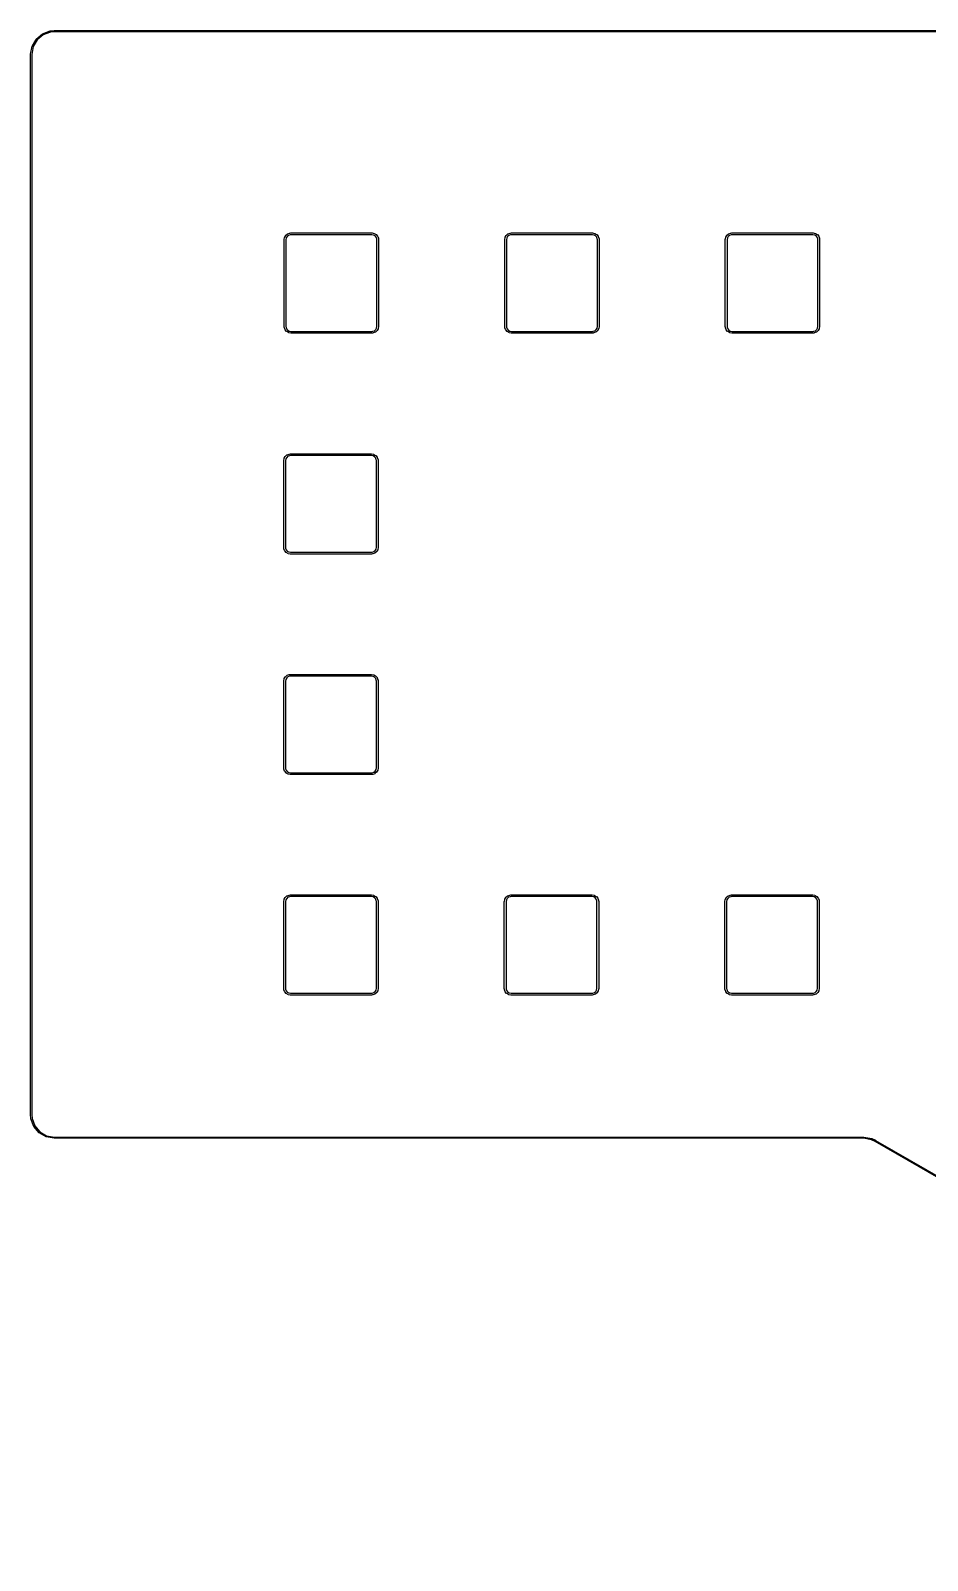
# Model space of a CAD drawing. Extents: x 65 to 220, y -174 to -41.
# Drawn here: x 64.5 to 142, y -173.4 to -41.3 of the extents above; entities that cross this region are included whole.
import ezdxf

# ---------------------------------------------------------------- set-up
doc = ezdxf.new("R2010")
doc.units = 0
doc.header["$MEASUREMENT"] = 0
doc.layers.add('BLACK', color=7, linetype='CONTINUOUS')

msp = doc.modelspace()

# ---------------------------------------------------------------- linework, layer by layer
at = {"layer": 'Black'}
for p, q in [((64.6523, -42.616), (64.9996, -42.0144)), ((65.0818, -42.0721), (64.7433, -42.6583)), ((64.9996, -42.0144), (65.0035, -42.0097)), ((64.9996, -42.0144), (64.9996, -42.0144)), ((65.0035, -42.0097), (65.0108, -42.0011)), ((65.0108, -42.0011), (65.5429, -41.5547)), ((65.0108, -42.0011), (65.0108, -42.0011)), ((65.6004, -41.6369), (65.0818, -42.0721)), ((65.5429, -41.5546), (65.5579, -41.546)), ((65.5429, -41.5547), (65.5429, -41.5546)), ((65.5579, -41.546), (66.2106, -41.3084)), ((66.2386, -41.4046), (65.6004, -41.6369)), ((66.2106, -41.3084), (66.217, -41.3073)), ((66.217, -41.3073), (66.2233, -41.3056)), ((66.2233, -41.3056), (66.5706, -41.2752)), ((66.5772, -41.375), (66.2386, -41.4046)), ((66.5706, -41.2752), (66.5728, -41.2754)), ((66.5728, -41.2754), (66.575, -41.275)), ((66.575, -41.275), (202.925, -41.275)), ((202.875, -41.375), (66.5772, -41.375)), ((64.525, -43.325), (64.5258, -43.3207)), ((64.525, -134.925), (64.525, -43.325)), ((64.5258, -43.3163), (64.6464, -42.6323)), ((64.5258, -43.3207), (64.5258, -43.3163)), ((64.7433, -42.6583), (64.625, -43.3294)), ((64.625, -43.3294), (64.625, -134.923)), ((64.6464, -42.6323), (64.6498, -42.6229)), ((64.6464, -42.6323), (64.6464, -42.6323)), ((64.6498, -42.6229), (64.6523, -42.616)), ((64.6523, -42.616), (64.6523, -42.616)), ((86.4312, -59.3344), (86.4324, -59.3279)), ((86.4312, -66.8344), (86.4312, -59.3344)), ((86.4324, -59.3214), (86.4625, -59.1503)), ((86.4324, -59.3279), (86.4324, -59.3214)), ((86.4625, -59.1503), (86.4715, -59.1259)), ((86.4715, -59.1259), (86.5583, -58.9755)), ((86.5583, -58.9755), (86.575, -58.9555)), ((86.575, -58.9555), (86.708, -58.8439)), ((86.608, -59.1894), (86.5812, -59.3409)), ((86.5812, -59.3409), (86.5812, -66.8311)), ((86.6816, -59.0619), (86.608, -59.1894)), ((86.7943, -58.9673), (86.6816, -59.0619)), ((86.708, -58.8439), (86.7306, -58.8309)), ((86.7306, -58.8309), (86.8938, -58.7715)), ((86.9358, -58.9158), (86.7943, -58.9673)), ((86.8938, -58.7715), (86.9034, -58.7698)), ((86.9034, -58.7698), (86.9129, -58.7673)), ((86.9129, -58.7673), (86.9997, -58.7597)), ((87.0095, -58.9094), (86.9358, -58.9158)), ((86.9997, -58.7597), (87.003, -58.7599)), ((87.003, -58.7599), (87.0062, -58.7594)), ((87.0062, -58.7594), (94.0062, -58.7594)), ((93.9997, -58.9094), (87.0095, -58.9094)), ((94.1512, -58.9361), (93.9997, -58.9094)), ((94.0062, -58.7594), (94.0127, -58.7605)), ((94.0127, -58.7605), (94.0193, -58.7605)), ((94.0193, -58.7605), (94.1903, -58.7907)), ((94.2787, -59.0097), (94.1512, -58.9361)), ((94.1903, -58.7907), (94.2148, -58.7996)), ((94.2148, -58.7996), (94.3651, -58.8864)), ((94.3733, -59.1225), (94.2787, -59.0097)), ((94.3651, -58.8864), (94.3851, -58.9031)), ((94.4248, -59.2639), (94.3733, -59.1225)), ((94.3851, -58.9031), (94.4967, -59.0362)), ((94.4312, -59.3377), (94.4248, -59.2639)), ((94.4312, -66.8278), (94.4312, -59.3377)), ((94.4967, -59.0362), (94.5097, -59.0587)), ((94.5097, -59.0587), (94.5691, -59.2219)), ((94.5691, -59.2219), (94.5708, -59.2315)), ((94.5708, -59.2315), (94.5734, -59.241)), ((94.5734, -59.241), (94.581, -59.3278)), ((94.581, -59.3278), (94.5807, -59.3311)), ((94.5807, -59.3311), (94.5812, -59.3344)), ((94.5812, -59.3344), (94.5812, -66.8344)), ((105.481, -59.3344), (105.482, -59.3279)), ((105.481, -66.8344), (105.481, -59.3344)), ((105.482, -59.3214), (105.513, -59.1503)), ((105.482, -59.3279), (105.482, -59.3214)), ((105.513, -59.1503), (105.521, -59.1259)), ((105.521, -59.1259), (105.608, -58.9755)), ((105.608, -58.9755), (105.625, -58.9555)), ((105.625, -58.9555), (105.758, -58.8439)), ((105.658, -59.1894), (105.631, -59.3409)), ((105.631, -59.3409), (105.631, -66.8311)), ((105.732, -59.0619), (105.658, -59.1894)), ((105.844, -58.9673), (105.732, -59.0619)), ((105.758, -58.8439), (105.781, -58.8309)), ((105.781, -58.8309), (105.944, -58.7715)), ((105.986, -58.9158), (105.844, -58.9673)), ((105.944, -58.7715), (105.953, -58.7698)), ((105.953, -58.7698), (105.963, -58.7673)), ((105.963, -58.7673), (106.05, -58.7597)), ((106.06, -58.9094), (105.986, -58.9158)), ((106.05, -58.7597), (106.053, -58.7599)), ((106.053, -58.7599), (106.056, -58.7594)), ((106.056, -58.7594), (113.056, -58.7594)), ((113.05, -58.9094), (106.06, -58.9094)), ((113.201, -58.9361), (113.05, -58.9094)), ((113.056, -58.7594), (113.063, -58.7605)), ((113.063, -58.7605), (113.069, -58.7605)), ((113.069, -58.7605), (113.24, -58.7907)), ((113.329, -59.0097), (113.201, -58.9361)), ((113.24, -58.7907), (113.265, -58.7996)), ((113.265, -58.7996), (113.415, -58.8864)), ((113.423, -59.1225), (113.329, -59.0097)), ((113.415, -58.8864), (113.435, -58.9031)), ((113.475, -59.2639), (113.423, -59.1225)), ((113.435, -58.9031), (113.547, -59.0362)), ((113.481, -59.3377), (113.475, -59.2639)), ((113.481, -66.8278), (113.481, -59.3377)), ((113.547, -59.0362), (113.56, -59.0587)), ((113.56, -59.0587), (113.619, -59.2219)), ((113.619, -59.2219), (113.621, -59.2315)), ((113.621, -59.2315), (113.623, -59.241)), ((113.623, -59.241), (113.631, -59.3278)), ((113.631, -59.3278), (113.631, -59.3311)), ((113.631, -59.3311), (113.631, -59.3344)), ((113.631, -59.3344), (113.631, -66.8344)), ((124.531, -59.3344), (124.532, -59.3279)), ((124.531, -66.8344), (124.531, -59.3344)), ((124.532, -59.3214), (124.563, -59.1503)), ((124.532, -59.3279), (124.532, -59.3214)), ((124.563, -59.1503), (124.571, -59.1259)), ((124.571, -59.1259), (124.658, -58.9755)), ((124.658, -58.9755), (124.675, -58.9555)), ((124.675, -58.9555), (124.808, -58.8439)), ((124.708, -59.1894), (124.681, -59.3409)), ((124.681, -59.3409), (124.681, -66.8311)), ((124.782, -59.0619), (124.708, -59.1894)), ((124.894, -58.9673), (124.782, -59.0619)), ((124.808, -58.8439), (124.831, -58.8309)), ((124.831, -58.8309), (124.994, -58.7715)), ((125.036, -58.9158), (124.894, -58.9673)), ((124.994, -58.7715), (125.003, -58.7698)), ((125.003, -58.7698), (125.013, -58.7673)), ((125.013, -58.7673), (125.1, -58.7597)), ((125.11, -58.9094), (125.036, -58.9158)), ((125.1, -58.7597), (125.103, -58.7599)), ((125.103, -58.7599), (125.106, -58.7594)), ((125.106, -58.7594), (132.106, -58.7594)), ((132.1, -58.9094), (125.11, -58.9094)), ((132.251, -58.9361), (132.1, -58.9094)), ((132.106, -58.7594), (132.113, -58.7605)), ((132.113, -58.7605), (132.119, -58.7605)), ((132.119, -58.7605), (132.29, -58.7907)), ((132.379, -59.0097), (132.251, -58.9361)), ((132.29, -58.7907), (132.315, -58.7996)), ((132.315, -58.7996), (132.465, -58.8864)), ((132.473, -59.1225), (132.379, -59.0097)), ((132.465, -58.8864), (132.485, -58.9031)), ((132.525, -59.2639), (132.473, -59.1225)), ((132.485, -58.9031), (132.597, -59.0362)), ((132.531, -59.3377), (132.525, -59.2639)), ((132.531, -66.8278), (132.531, -59.3377)), ((132.597, -59.0362), (132.61, -59.0587)), ((132.61, -59.0587), (132.669, -59.2219)), ((132.669, -59.2219), (132.671, -59.2315)), ((132.671, -59.2315), (132.673, -59.241)), ((132.673, -59.241), (132.681, -59.3278)), ((132.681, -59.3278), (132.681, -59.3311)), ((132.681, -59.3311), (132.681, -59.3344)), ((132.681, -59.3344), (132.681, -66.8344)), ((86.4318, -66.8376), (86.4312, -66.8344)), ((86.4315, -66.8409), (86.4318, -66.8376)), ((86.4391, -66.9277), (86.4315, -66.8409)), ((86.4417, -66.9372), (86.4391, -66.9277)), ((86.4434, -66.9468), (86.4417, -66.9372)), ((86.5028, -67.11), (86.4434, -66.9468)), ((86.5158, -67.1326), (86.5028, -67.11)), ((86.6274, -67.2656), (86.5158, -67.1326)), ((86.5812, -66.8311), (86.5877, -66.9048)), ((86.5877, -66.9048), (86.6392, -67.0463)), ((86.6474, -67.2823), (86.6274, -67.2656)), ((86.6274, -67.2656), (86.6274, -67.2656)), ((86.6392, -67.0463), (86.7338, -67.1591)), ((86.7977, -67.3692), (86.6474, -67.2823)), ((86.7338, -67.1591), (86.8613, -67.2327)), ((86.8222, -67.3781), (86.7977, -67.3692)), ((86.7977, -67.3692), (86.7977, -67.3692)), ((86.9932, -67.4082), (86.8222, -67.3781)), ((86.8613, -67.2327), (87.0128, -67.2594)), ((87.0128, -67.2594), (94.003, -67.2594)), ((94.003, -67.2594), (94.0767, -67.2529)), ((94.0996, -67.4015), (94.0128, -67.4091)), ((94.0767, -67.2529), (94.2182, -67.2014)), ((94.1091, -67.399), (94.0996, -67.4015)), ((94.1187, -67.3973), (94.1091, -67.399)), ((94.2819, -67.3379), (94.1187, -67.3973)), ((94.2182, -67.2014), (94.3309, -67.1068)), ((94.3045, -67.3248), (94.2819, -67.3379)), ((94.4375, -67.2132), (94.3045, -67.3248)), ((94.3309, -67.1068), (94.4045, -66.9793)), ((94.4045, -66.9793), (94.4312, -66.8278)), ((94.4542, -67.1933), (94.4375, -67.2132)), ((94.4375, -67.2132), (94.4375, -67.2132)), ((94.541, -67.0429), (94.4542, -67.1933)), ((94.55, -67.0184), (94.541, -67.0429)), ((94.541, -67.0429), (94.541, -67.0429)), ((94.5801, -66.8474), (94.55, -67.0184)), ((94.5812, -66.8344), (94.5801, -66.8408)), ((94.5801, -66.8408), (94.5801, -66.8474)), ((105.482, -66.8376), (105.481, -66.8344)), ((105.482, -66.8409), (105.482, -66.8376)), ((105.489, -66.9277), (105.482, -66.8409)), ((105.492, -66.9372), (105.489, -66.9277)), ((105.493, -66.9468), (105.492, -66.9372)), ((105.553, -67.11), (105.493, -66.9468)), ((105.566, -67.1326), (105.553, -67.11)), ((105.677, -67.2656), (105.566, -67.1326)), ((105.631, -66.8311), (105.638, -66.9048)), ((105.638, -66.9048), (105.689, -67.0463)), ((105.697, -67.2823), (105.677, -67.2656)), ((105.677, -67.2656), (105.677, -67.2656)), ((105.689, -67.0463), (105.784, -67.1591)), ((105.848, -67.3692), (105.697, -67.2823)), ((105.784, -67.1591), (105.911, -67.2327)), ((105.872, -67.3781), (105.848, -67.3692)), ((105.848, -67.3692), (105.848, -67.3692)), ((106.043, -67.4082), (105.872, -67.3781)), ((105.911, -67.2327), (106.063, -67.2594)), ((106.063, -67.2594), (113.053, -67.2594)), ((113.053, -67.2594), (113.127, -67.2529)), ((113.15, -67.4015), (113.063, -67.4091)), ((113.127, -67.2529), (113.268, -67.2014)), ((113.159, -67.399), (113.15, -67.4015)), ((113.169, -67.3973), (113.159, -67.399)), ((113.332, -67.3379), (113.169, -67.3973)), ((113.268, -67.2014), (113.381, -67.1068)), ((113.354, -67.3248), (113.332, -67.3379)), ((113.487, -67.2132), (113.354, -67.3248)), ((113.381, -67.1068), (113.455, -66.9793)), ((113.455, -66.9793), (113.481, -66.8278)), ((113.504, -67.1933), (113.487, -67.2132)), ((113.487, -67.2132), (113.487, -67.2132)), ((113.591, -67.0429), (113.504, -67.1933)), ((113.6, -67.0184), (113.591, -67.0429)), ((113.591, -67.0429), (113.591, -67.0429)), ((113.63, -66.8474), (113.6, -67.0184)), ((113.631, -66.8344), (113.63, -66.8408)), ((113.63, -66.8408), (113.63, -66.8474)), ((124.532, -66.8376), (124.531, -66.8344)), ((124.532, -66.8409), (124.532, -66.8376)), ((124.539, -66.9277), (124.532, -66.8409)), ((124.542, -66.9372), (124.539, -66.9277)), ((124.543, -66.9468), (124.542, -66.9372)), ((124.603, -67.11), (124.543, -66.9468)), ((124.616, -67.1326), (124.603, -67.11)), ((124.727, -67.2656), (124.616, -67.1326)), ((124.681, -66.8311), (124.688, -66.9048)), ((124.688, -66.9048), (124.739, -67.0463)), ((124.747, -67.2823), (124.727, -67.2656)), ((124.727, -67.2656), (124.727, -67.2656)), ((124.739, -67.0463), (124.834, -67.1591)), ((124.898, -67.3692), (124.747, -67.2823)), ((124.834, -67.1591), (124.961, -67.2327)), ((124.922, -67.3781), (124.898, -67.3692)), ((124.898, -67.3692), (124.898, -67.3692)), ((125.093, -67.4082), (124.922, -67.3781)), ((124.961, -67.2327), (125.113, -67.2594)), ((125.113, -67.2594), (132.103, -67.2594)), ((132.103, -67.2594), (132.177, -67.2529)), ((132.2, -67.4015), (132.113, -67.4091)), ((132.177, -67.2529), (132.318, -67.2014)), ((132.209, -67.399), (132.2, -67.4015)), ((132.219, -67.3973), (132.209, -67.399)), ((132.382, -67.3379), (132.219, -67.3973)), ((132.318, -67.2014), (132.431, -67.1068)), ((132.404, -67.3248), (132.382, -67.3379)), ((132.537, -67.2132), (132.404, -67.3248)), ((132.431, -67.1068), (132.505, -66.9793)), ((132.505, -66.9793), (132.531, -66.8278)), ((132.554, -67.1933), (132.537, -67.2132)), ((132.537, -67.2132), (132.537, -67.2132)), ((132.641, -67.0429), (132.554, -67.1933)), ((132.65, -67.0184), (132.641, -67.0429)), ((132.641, -67.0429), (132.641, -67.0429)), ((132.68, -66.8474), (132.65, -67.0184)), ((132.681, -66.8344), (132.68, -66.8408)), ((132.68, -66.8408), (132.68, -66.8474)), ((86.9998, -67.4082), (86.9932, -67.4082)), ((87.0062, -67.4094), (86.9998, -67.4082)), ((94.0062, -67.4094), (87.0062, -67.4094)), ((94.0095, -67.4088), (94.0062, -67.4094)), ((94.0128, -67.4091), (94.0095, -67.4088)), ((106.05, -67.4082), (106.043, -67.4082)), ((106.056, -67.4094), (106.05, -67.4082)), ((113.056, -67.4094), (106.056, -67.4094)), ((113.059, -67.4088), (113.056, -67.4094)), ((113.063, -67.4091), (113.059, -67.4088)), ((125.1, -67.4082), (125.093, -67.4082)), ((125.106, -67.4094), (125.1, -67.4082)), ((132.106, -67.4094), (125.106, -67.4094)), ((132.109, -67.4088), (132.106, -67.4094)), ((132.113, -67.4091), (132.109, -67.4088)), ((86.5375, -78.043), (86.6705, -77.9314)), ((86.6705, -77.9314), (86.6931, -77.9184)), ((86.6931, -77.9184), (86.8563, -77.859)), ((86.8563, -77.859), (86.8659, -77.8573)), ((86.8659, -77.8573), (86.8754, -77.8548)), ((86.8754, -77.8548), (86.9622, -77.8472)), ((86.9622, -77.8472), (86.9655, -77.8474)), ((86.9655, -77.8474), (86.9688, -77.8469)), ((86.9688, -77.8469), (93.9688, -77.8469)), ((93.9688, -77.8469), (93.9752, -77.848)), ((93.9752, -77.848), (93.9818, -77.848)), ((93.9818, -77.848), (94.1528, -77.8782)), ((94.1528, -77.8782), (94.1773, -77.8871)), ((94.1773, -77.8871), (94.3276, -77.9739)), ((94.3276, -77.9739), (94.3476, -77.9906)), ((86.3937, -78.4219), (86.3949, -78.4154)), ((86.3937, -85.9219), (86.3937, -78.4219)), ((86.3949, -78.4089), (86.425, -78.2378)), ((86.3949, -78.4154), (86.3949, -78.4089)), ((86.425, -78.2378), (86.434, -78.2134)), ((86.434, -78.2134), (86.5208, -78.063)), ((86.5208, -78.063), (86.5375, -78.043)), ((86.5705, -78.2769), (86.5438, -78.4284)), ((86.5438, -78.4284), (86.5438, -85.9186)), ((86.6441, -78.1494), (86.5705, -78.2769)), ((86.7568, -78.0548), (86.6441, -78.1494)), ((86.8983, -78.0033), (86.7568, -78.0548)), ((86.972, -77.9969), (86.8983, -78.0033)), ((93.9622, -77.9969), (86.972, -77.9969)), ((94.1137, -78.0236), (93.9622, -77.9969)), ((94.2412, -78.0972), (94.1137, -78.0236)), ((94.3358, -78.21), (94.2412, -78.0972)), ((94.3873, -78.3514), (94.3358, -78.21)), ((94.3476, -77.9906), (94.4592, -78.1237)), ((94.3937, -78.4252), (94.3873, -78.3514)), ((94.3937, -85.9153), (94.3937, -78.4252)), ((94.4592, -78.1237), (94.4722, -78.1462)), ((94.4722, -78.1462), (94.5316, -78.3094)), ((94.5316, -78.3094), (94.5333, -78.319)), ((94.5333, -78.319), (94.5359, -78.3285)), ((94.5359, -78.3285), (94.5435, -78.4153)), ((94.5435, -78.4153), (94.5432, -78.4186)), ((94.5432, -78.4186), (94.5437, -78.4219)), ((94.5437, -78.4219), (94.5437, -85.9219)), ((86.3943, -85.9251), (86.3937, -85.9219)), ((86.394, -85.9284), (86.3943, -85.9251)), ((86.4016, -86.0152), (86.394, -85.9284)), ((86.4042, -86.0247), (86.4016, -86.0152)), ((86.4059, -86.0343), (86.4042, -86.0247)), ((86.4653, -86.1975), (86.4059, -86.0343)), ((86.4783, -86.2201), (86.4653, -86.1975)), ((86.5899, -86.3531), (86.4783, -86.2201)), ((86.5438, -85.9186), (86.5502, -85.9923)), ((86.5502, -85.9923), (86.6017, -86.1338)), ((86.6099, -86.3698), (86.5899, -86.3531)), ((86.5899, -86.3531), (86.5899, -86.3531)), ((86.6017, -86.1338), (86.6963, -86.2466)), ((86.7602, -86.4567), (86.6099, -86.3698)), ((86.6963, -86.2466), (86.8238, -86.3202)), ((86.7847, -86.4656), (86.7602, -86.4567)), ((86.7602, -86.4567), (86.7602, -86.4567)), ((86.9557, -86.4957), (86.7847, -86.4656)), ((86.8238, -86.3202), (86.9753, -86.3469)), ((86.9623, -86.4957), (86.9557, -86.4957)), ((86.9688, -86.4969), (86.9623, -86.4957)), ((93.9688, -86.4969), (86.9688, -86.4969)), ((86.9753, -86.3469), (93.9655, -86.3469)), ((93.9655, -86.3469), (94.0392, -86.3404)), ((93.972, -86.4963), (93.9688, -86.4969)), ((93.9753, -86.4966), (93.972, -86.4963)), ((94.0621, -86.489), (93.9753, -86.4966)), ((94.0392, -86.3404), (94.1807, -86.2889)), ((94.0716, -86.4865), (94.0621, -86.489)), ((94.0812, -86.4848), (94.0716, -86.4865)), ((94.2444, -86.4254), (94.0812, -86.4848)), ((94.1807, -86.2889), (94.2934, -86.1943)), ((94.267, -86.4123), (94.2444, -86.4254)), ((94.4, -86.3007), (94.267, -86.4123)), ((94.2934, -86.1943), (94.367, -86.0668)), ((94.367, -86.0668), (94.3937, -85.9153)), ((94.4167, -86.2808), (94.4, -86.3007)), ((94.4, -86.3007), (94.4, -86.3007)), ((94.5035, -86.1304), (94.4167, -86.2808)), ((94.5125, -86.1059), (94.5035, -86.1304)), ((94.5035, -86.1304), (94.5035, -86.1304)), ((94.5426, -85.9349), (94.5125, -86.1059)), ((94.5437, -85.9219), (94.5426, -85.9283)), ((94.5426, -85.9283), (94.5426, -85.9349)), ((86.3937, -97.4719), (86.3949, -97.4654)), ((86.3937, -104.972), (86.3937, -97.4719)), ((86.3949, -97.4589), (86.425, -97.2878)), ((86.3949, -97.4654), (86.3949, -97.4589)), ((86.425, -97.2878), (86.434, -97.2634)), ((86.434, -97.2634), (86.5208, -97.113)), ((86.5208, -97.113), (86.5375, -97.093)), ((86.5375, -97.093), (86.6705, -96.9814)), ((86.5705, -97.3269), (86.5438, -97.4784)), ((86.5438, -97.4784), (86.5438, -104.969)), ((86.6441, -97.1994), (86.5705, -97.3269)), ((86.7568, -97.1048), (86.6441, -97.1994)), ((86.6705, -96.9814), (86.6931, -96.9684)), ((86.6931, -96.9684), (86.8563, -96.909)), ((86.8983, -97.0533), (86.7568, -97.1048)), ((86.8563, -96.909), (86.8659, -96.9073)), ((86.8659, -96.9073), (86.8754, -96.9048)), ((86.8754, -96.9048), (86.9622, -96.8972)), ((86.972, -97.0469), (86.8983, -97.0533)), ((86.9622, -96.8972), (86.9655, -96.8974)), ((86.9655, -96.8974), (86.9688, -96.8969)), ((86.9688, -96.8969), (93.9688, -96.8969)), ((93.9622, -97.0469), (86.972, -97.0469)), ((94.1137, -97.0736), (93.9622, -97.0469)), ((93.9688, -96.8969), (93.9752, -96.898)), ((93.9752, -96.898), (93.9818, -96.898)), ((93.9818, -96.898), (94.1528, -96.9282)), ((94.2412, -97.1472), (94.1137, -97.0736)), ((94.1528, -96.9282), (94.1773, -96.9371)), ((94.1773, -96.9371), (94.3276, -97.0239)), ((94.3358, -97.26), (94.2412, -97.1472)), ((94.3276, -97.0239), (94.3476, -97.0406)), ((94.3873, -97.4014), (94.3358, -97.26)), ((94.3476, -97.0406), (94.4592, -97.1737)), ((94.3937, -97.4752), (94.3873, -97.4014)), ((94.3937, -104.965), (94.3937, -97.4752)), ((94.4592, -97.1737), (94.4722, -97.1962)), ((94.4722, -97.1962), (94.5316, -97.3594)), ((94.5316, -97.3594), (94.5333, -97.369)), ((94.5333, -97.369), (94.5359, -97.3785)), ((94.5359, -97.3785), (94.5435, -97.4653)), ((94.5435, -97.4653), (94.5432, -97.4686)), ((94.5432, -97.4686), (94.5437, -97.4719)), ((94.5437, -97.4719), (94.5437, -104.972)), ((86.3943, -104.975), (86.3937, -104.972)), ((86.394, -104.978), (86.3943, -104.975)), ((86.4016, -105.065), (86.394, -104.978)), ((86.4042, -105.075), (86.4016, -105.065)), ((86.4059, -105.084), (86.4042, -105.075)), ((86.4653, -105.248), (86.4059, -105.084)), ((86.4783, -105.27), (86.4653, -105.248)), ((86.5899, -105.403), (86.4783, -105.27)), ((86.5438, -104.969), (86.5502, -105.042)), ((86.5502, -105.042), (86.6017, -105.184)), ((86.6099, -105.42), (86.5899, -105.403)), ((86.5899, -105.403), (86.5899, -105.403)), ((86.6017, -105.184), (86.6963, -105.297)), ((86.7602, -105.507), (86.6099, -105.42)), ((86.6963, -105.297), (86.8238, -105.37)), ((86.7847, -105.516), (86.7602, -105.507)), ((86.7602, -105.507), (86.7602, -105.507)), ((86.9557, -105.546), (86.7847, -105.516)), ((86.8238, -105.37), (86.9753, -105.397)), ((86.9623, -105.546), (86.9557, -105.546)), ((86.9688, -105.547), (86.9623, -105.546)), ((93.9688, -105.547), (86.9688, -105.547)), ((86.9753, -105.397), (93.9655, -105.397)), ((93.9655, -105.397), (94.0392, -105.39)), ((93.972, -105.546), (93.9688, -105.547)), ((93.9753, -105.547), (93.972, -105.546)), ((94.0621, -105.539), (93.9753, -105.547)), ((94.0392, -105.39), (94.1807, -105.339)), ((94.0716, -105.536), (94.0621, -105.539)), ((94.0812, -105.535), (94.0716, -105.536)), ((94.2444, -105.475), (94.0812, -105.535)), ((94.1807, -105.339), (94.2934, -105.244)), ((94.267, -105.462), (94.2444, -105.475)), ((94.4, -105.351), (94.267, -105.462)), ((94.2934, -105.244), (94.367, -105.117)), ((94.367, -105.117), (94.3937, -104.965)), ((94.4167, -105.331), (94.4, -105.351)), ((94.4, -105.351), (94.4, -105.351)), ((94.5035, -105.18), (94.4167, -105.331)), ((94.5125, -105.156), (94.5035, -105.18)), ((94.5035, -105.18), (94.5035, -105.18)), ((94.5426, -104.985), (94.5125, -105.156)), ((94.5437, -104.972), (94.5426, -104.978)), ((94.5426, -104.978), (94.5426, -104.985)), ((86.434, -116.313), (86.5208, -116.163)), ((86.5208, -116.163), (86.5375, -116.143)), ((86.5375, -116.143), (86.6705, -116.031)), ((86.6441, -116.249), (86.5705, -116.377)), ((86.7568, -116.155), (86.6441, -116.249)), ((86.6705, -116.031), (86.6931, -116.018)), ((86.6931, -116.018), (86.8563, -115.959)), ((86.8983, -116.103), (86.7568, -116.155)), ((86.8563, -115.959), (86.8659, -115.957)), ((86.8659, -115.957), (86.8754, -115.955)), ((86.8754, -115.955), (86.9622, -115.947)), ((86.972, -116.097), (86.8983, -116.103)), ((86.9622, -115.947), (86.9655, -115.947)), ((86.9655, -115.947), (86.9688, -115.947)), ((86.9688, -115.947), (93.9688, -115.947)), ((93.9622, -116.097), (86.972, -116.097)), ((94.1137, -116.124), (93.9622, -116.097)), ((93.9688, -115.947), (93.9752, -115.948)), ((93.9752, -115.948), (93.9818, -115.948)), ((93.9818, -115.948), (94.1528, -115.978)), ((94.2412, -116.197), (94.1137, -116.124)), ((94.1528, -115.978), (94.1773, -115.987)), ((94.1773, -115.987), (94.3276, -116.074)), ((94.3358, -116.31), (94.2412, -116.197)), ((94.3276, -116.074), (94.3476, -116.091)), ((94.3476, -116.091), (94.4592, -116.224)), ((94.4592, -116.224), (94.4722, -116.246)), ((94.4722, -116.246), (94.5316, -116.409)), ((105.484, -116.313), (105.571, -116.163)), ((105.571, -116.163), (105.588, -116.143)), ((105.588, -116.143), (105.721, -116.031)), ((105.694, -116.249), (105.62, -116.377)), ((105.807, -116.155), (105.694, -116.249)), ((105.721, -116.031), (105.743, -116.018)), ((105.743, -116.018), (105.906, -115.959)), ((105.948, -116.103), (105.807, -116.155)), ((105.906, -115.959), (105.916, -115.957)), ((105.916, -115.957), (105.925, -115.955)), ((105.925, -115.955), (106.012, -115.947)), ((106.022, -116.097), (105.948, -116.103)), ((106.012, -115.947), (106.016, -115.947)), ((106.016, -115.947), (106.019, -115.947)), ((106.019, -115.947), (113.019, -115.947)), ((113.012, -116.097), (106.022, -116.097)), ((113.164, -116.124), (113.012, -116.097)), ((113.019, -115.947), (113.025, -115.948)), ((113.025, -115.948), (113.032, -115.948)), ((113.032, -115.948), (113.203, -115.978)), ((113.291, -116.197), (113.164, -116.124)), ((113.203, -115.978), (113.227, -115.987)), ((113.227, -115.987), (113.378, -116.074)), ((113.386, -116.31), (113.291, -116.197)), ((113.378, -116.074), (113.398, -116.091)), ((113.398, -116.091), (113.509, -116.224)), ((113.509, -116.224), (113.522, -116.246)), ((113.522, -116.246), (113.582, -116.409)), ((124.534, -116.313), (124.621, -116.163)), ((124.621, -116.163), (124.638, -116.143)), ((124.638, -116.143), (124.771, -116.031)), ((124.744, -116.249), (124.67, -116.377)), ((124.857, -116.155), (124.744, -116.249)), ((124.771, -116.031), (124.793, -116.018)), ((124.793, -116.018), (124.956, -115.959)), ((124.998, -116.103), (124.857, -116.155)), ((124.956, -115.959), (124.966, -115.957)), ((124.966, -115.957), (124.975, -115.955)), ((124.975, -115.955), (125.062, -115.947)), ((125.072, -116.097), (124.998, -116.103)), ((125.062, -115.947), (125.066, -115.947)), ((125.066, -115.947), (125.069, -115.947)), ((125.069, -115.947), (132.069, -115.947)), ((132.062, -116.097), (125.072, -116.097)), ((132.214, -116.124), (132.062, -116.097)), ((132.069, -115.947), (132.075, -115.948)), ((132.075, -115.948), (132.082, -115.948)), ((132.082, -115.948), (132.253, -115.978)), ((132.341, -116.197), (132.214, -116.124)), ((132.253, -115.978), (132.277, -115.987)), ((132.277, -115.987), (132.428, -116.074)), ((132.436, -116.31), (132.341, -116.197)), ((132.428, -116.074), (132.448, -116.091)), ((132.448, -116.091), (132.559, -116.224)), ((132.559, -116.224), (132.572, -116.246)), ((132.572, -116.246), (132.632, -116.409)), ((86.3937, -116.522), (86.3949, -116.515)), ((86.3937, -124.022), (86.3937, -116.522)), ((86.3949, -116.509), (86.425, -116.338)), ((86.3949, -116.515), (86.3949, -116.509)), ((86.425, -116.338), (86.434, -116.313)), ((86.5705, -116.377), (86.5438, -116.528)), ((86.5438, -116.528), (86.5438, -124.019)), ((94.3873, -116.451), (94.3358, -116.31)), ((94.3937, -116.525), (94.3873, -116.451)), ((94.3937, -124.015), (94.3937, -116.525)), ((94.5316, -116.409), (94.5333, -116.419)), ((94.5333, -116.419), (94.5359, -116.429)), ((94.5359, -116.429), (94.5435, -116.515)), ((94.5435, -116.515), (94.5432, -116.519)), ((94.5432, -116.519), (94.5437, -116.522)), ((94.5437, -116.522), (94.5437, -124.022)), ((105.444, -116.522), (105.445, -116.515)), ((105.444, -124.022), (105.444, -116.522)), ((105.445, -116.509), (105.475, -116.338)), ((105.445, -116.515), (105.445, -116.509)), ((105.475, -116.338), (105.484, -116.313)), ((105.62, -116.377), (105.594, -116.528)), ((105.594, -116.528), (105.594, -124.019)), ((113.437, -116.451), (113.386, -116.31)), ((113.444, -116.525), (113.437, -116.451)), ((113.444, -124.015), (113.444, -116.525)), ((113.582, -116.409), (113.583, -116.419)), ((113.583, -116.419), (113.586, -116.429)), ((113.586, -116.429), (113.593, -116.515)), ((113.593, -116.515), (113.593, -116.519)), ((113.593, -116.519), (113.594, -116.522)), ((113.594, -116.522), (113.594, -124.022)), ((124.494, -116.522), (124.495, -116.515)), ((124.494, -124.022), (124.494, -116.522)), ((124.495, -116.509), (124.525, -116.338)), ((124.495, -116.515), (124.495, -116.509)), ((124.525, -116.338), (124.534, -116.313)), ((124.67, -116.377), (124.644, -116.528)), ((124.644, -116.528), (124.644, -124.019)), ((132.487, -116.451), (132.436, -116.31)), ((132.494, -116.525), (132.487, -116.451)), ((132.494, -124.015), (132.494, -116.525)), ((132.632, -116.409), (132.633, -116.419)), ((132.633, -116.419), (132.636, -116.429)), ((132.636, -116.429), (132.643, -116.515)), ((132.643, -116.515), (132.643, -116.519)), ((132.643, -116.519), (132.644, -116.522)), ((132.644, -116.522), (132.644, -124.022)), ((86.3943, -124.025), (86.3937, -124.022)), ((86.394, -124.028), (86.3943, -124.025)), ((86.4016, -124.115), (86.394, -124.028)), ((86.4042, -124.125), (86.4016, -124.115)), ((86.4059, -124.134), (86.4042, -124.125)), ((86.4653, -124.298), (86.4059, -124.134)), ((86.5438, -124.019), (86.5502, -124.092)), ((86.5502, -124.092), (86.6017, -124.234)), ((86.6017, -124.234), (86.6963, -124.347)), ((94.2934, -124.294), (94.367, -124.167)), ((94.367, -124.167), (94.3937, -124.015)), ((94.5035, -124.23), (94.4167, -124.381)), ((94.5125, -124.206), (94.5035, -124.23)), ((94.5035, -124.23), (94.5035, -124.23)), ((94.5426, -124.035), (94.5125, -124.206)), ((94.5437, -124.022), (94.5426, -124.028)), ((94.5426, -124.028), (94.5426, -124.035)), ((105.444, -124.025), (105.444, -124.022)), ((105.444, -124.028), (105.444, -124.025)), ((105.452, -124.115), (105.444, -124.028)), ((105.454, -124.125), (105.452, -124.115)), ((105.456, -124.134), (105.454, -124.125)), ((105.515, -124.298), (105.456, -124.134)), ((105.594, -124.019), (105.6, -124.092)), ((105.6, -124.092), (105.652, -124.234)), ((105.652, -124.234), (105.746, -124.347)), ((113.343, -124.294), (113.417, -124.167)), ((113.417, -124.167), (113.444, -124.015)), ((113.554, -124.23), (113.467, -124.381)), ((113.562, -124.206), (113.554, -124.23)), ((113.554, -124.23), (113.554, -124.23)), ((113.593, -124.035), (113.562, -124.206)), ((113.594, -124.022), (113.593, -124.028)), ((113.593, -124.028), (113.593, -124.035)), ((124.494, -124.025), (124.494, -124.022)), ((124.494, -124.028), (124.494, -124.025)), ((124.502, -124.115), (124.494, -124.028)), ((124.504, -124.125), (124.502, -124.115)), ((124.506, -124.134), (124.504, -124.125)), ((124.565, -124.298), (124.506, -124.134)), ((124.644, -124.019), (124.65, -124.092)), ((124.65, -124.092), (124.702, -124.234)), ((124.702, -124.234), (124.796, -124.347)), ((132.393, -124.294), (132.467, -124.167)), ((132.467, -124.167), (132.494, -124.015)), ((132.604, -124.23), (132.517, -124.381)), ((132.612, -124.206), (132.604, -124.23)), ((132.604, -124.23), (132.604, -124.23)), ((132.643, -124.035), (132.612, -124.206)), ((132.644, -124.022), (132.643, -124.028)), ((132.643, -124.028), (132.643, -124.035)), ((86.4783, -124.32), (86.4653, -124.298)), ((86.5899, -124.453), (86.4783, -124.32)), ((86.6099, -124.47), (86.5899, -124.453)), ((86.5899, -124.453), (86.5899, -124.453)), ((86.7602, -124.557), (86.6099, -124.47)), ((86.6963, -124.347), (86.8238, -124.42)), ((86.7847, -124.566), (86.7602, -124.557)), ((86.7602, -124.557), (86.7602, -124.557)), ((86.9557, -124.596), (86.7847, -124.566)), ((86.8238, -124.42), (86.9753, -124.447)), ((86.9623, -124.596), (86.9557, -124.596)), ((86.9688, -124.597), (86.9623, -124.596)), ((93.9688, -124.597), (86.9688, -124.597)), ((86.9753, -124.447), (93.9655, -124.447)), ((93.9655, -124.447), (94.0392, -124.44)), ((93.972, -124.596), (93.9688, -124.597)), ((93.9753, -124.597), (93.972, -124.596)), ((94.0621, -124.589), (93.9753, -124.597)), ((94.0392, -124.44), (94.1807, -124.389)), ((94.0716, -124.586), (94.0621, -124.589)), ((94.0812, -124.585), (94.0716, -124.586)), ((94.2444, -124.525), (94.0812, -124.585)), ((94.1807, -124.389), (94.2934, -124.294)), ((94.267, -124.512), (94.2444, -124.525)), ((94.4, -124.401), (94.267, -124.512)), ((94.4167, -124.381), (94.4, -124.401)), ((94.4, -124.401), (94.4, -124.401)), ((105.528, -124.32), (105.515, -124.298)), ((105.64, -124.453), (105.528, -124.32)), ((105.66, -124.47), (105.64, -124.453)), ((105.64, -124.453), (105.64, -124.453)), ((105.81, -124.557), (105.66, -124.47)), ((105.746, -124.347), (105.874, -124.42)), ((105.835, -124.566), (105.81, -124.557)), ((105.81, -124.557), (105.81, -124.557)), ((106.006, -124.596), (105.835, -124.566)), ((105.874, -124.42), (106.025, -124.447)), ((106.012, -124.596), (106.006, -124.596)), ((106.019, -124.597), (106.012, -124.596)), ((113.019, -124.597), (106.019, -124.597)), ((106.025, -124.447), (113.015, -124.447)), ((113.015, -124.447), (113.089, -124.44)), ((113.022, -124.596), (113.019, -124.597)), ((113.025, -124.597), (113.022, -124.596)), ((113.112, -124.589), (113.025, -124.597)), ((113.089, -124.44), (113.231, -124.389)), ((113.122, -124.586), (113.112, -124.589)), ((113.131, -124.585), (113.122, -124.586)), ((113.294, -124.525), (113.131, -124.585)), ((113.231, -124.389), (113.343, -124.294)), ((113.317, -124.512), (113.294, -124.525)), ((113.45, -124.401), (113.317, -124.512)), ((113.467, -124.381), (113.45, -124.401)), ((113.45, -124.401), (113.45, -124.401)), ((124.578, -124.32), (124.565, -124.298)), ((124.69, -124.453), (124.578, -124.32)), ((124.71, -124.47), (124.69, -124.453)), ((124.69, -124.453), (124.69, -124.453)), ((124.86, -124.557), (124.71, -124.47)), ((124.796, -124.347), (124.924, -124.42)), ((124.885, -124.566), (124.86, -124.557)), ((124.86, -124.557), (124.86, -124.557)), ((125.056, -124.596), (124.885, -124.566)), ((124.924, -124.42), (125.075, -124.447)), ((125.062, -124.596), (125.056, -124.596)), ((125.069, -124.597), (125.062, -124.596)), ((132.069, -124.597), (125.069, -124.597)), ((125.075, -124.447), (132.065, -124.447)), ((132.065, -124.447), (132.139, -124.44)), ((132.072, -124.596), (132.069, -124.597)), ((132.075, -124.597), (132.072, -124.596)), ((132.162, -124.589), (132.075, -124.597)), ((132.139, -124.44), (132.281, -124.389)), ((132.172, -124.586), (132.162, -124.589)), ((132.181, -124.585), (132.172, -124.586)), ((132.344, -124.525), (132.181, -124.585)), ((132.281, -124.389), (132.393, -124.294)), ((132.367, -124.512), (132.344, -124.525)), ((132.5, -124.401), (132.367, -124.512)), ((132.517, -124.381), (132.5, -124.401)), ((132.5, -124.401), (132.5, -124.401)), ((64.5254, -134.927), (64.525, -134.925)), ((64.5252, -134.929), (64.5254, -134.927)), ((64.5556, -135.277), (64.5252, -134.929)), ((64.5573, -135.283), (64.5556, -135.277)), ((64.5584, -135.289), (64.5573, -135.283)), ((64.796, -135.942), (64.5584, -135.289)), ((64.625, -134.923), (64.6546, -135.261)), ((64.6546, -135.261), (64.8869, -135.9)), ((64.8046, -135.957), (64.796, -135.942)), ((65.2511, -136.489), (64.8046, -135.957)), ((64.8046, -135.957), (64.8046, -135.957)), ((64.8869, -135.9), (65.3221, -136.418)), ((65.2644, -136.5), (65.2511, -136.489)), ((65.2511, -136.489), (65.2511, -136.489)), ((65.866, -136.848), (65.2644, -136.5)), ((65.3221, -136.418), (65.9083, -136.757)), ((65.8741, -136.851), (65.866, -136.848)), ((65.866, -136.848), (65.866, -136.848)), ((65.8823, -136.854), (65.8741, -136.851)), ((66.5663, -136.974), (65.8823, -136.854)), ((65.8823, -136.854), (65.8823, -136.854)), ((65.9083, -136.757), (66.5794, -136.875)), ((66.5707, -136.974), (66.5663, -136.974)), ((66.575, -136.975), (66.5707, -136.974)), ((136.479, -136.975), (66.575, -136.975)), ((66.5794, -136.875), (136.483, -136.875)), ((137.152, -137.094), (136.479, -136.975)), ((136.483, -136.875), (136.488, -136.876)), ((136.488, -136.876), (136.492, -136.876)), ((136.492, -136.876), (137.176, -136.996)), ((137.463, -137.239), (137.152, -137.094)), ((137.176, -136.996), (137.182, -136.999)), ((137.182, -136.999), (137.189, -137)), ((137.189, -137), (137.507, -137.149)), ((199.973, -173.442), (137.463, -137.239)), ((137.507, -137.149), (137.509, -137.15)), ((137.509, -137.15), (137.511, -137.151)), ((137.511, -137.151), (200.021, -173.354))]:
    msp.add_line(p, q, dxfattribs=at)

doc.saveas('drawing.dxf')
